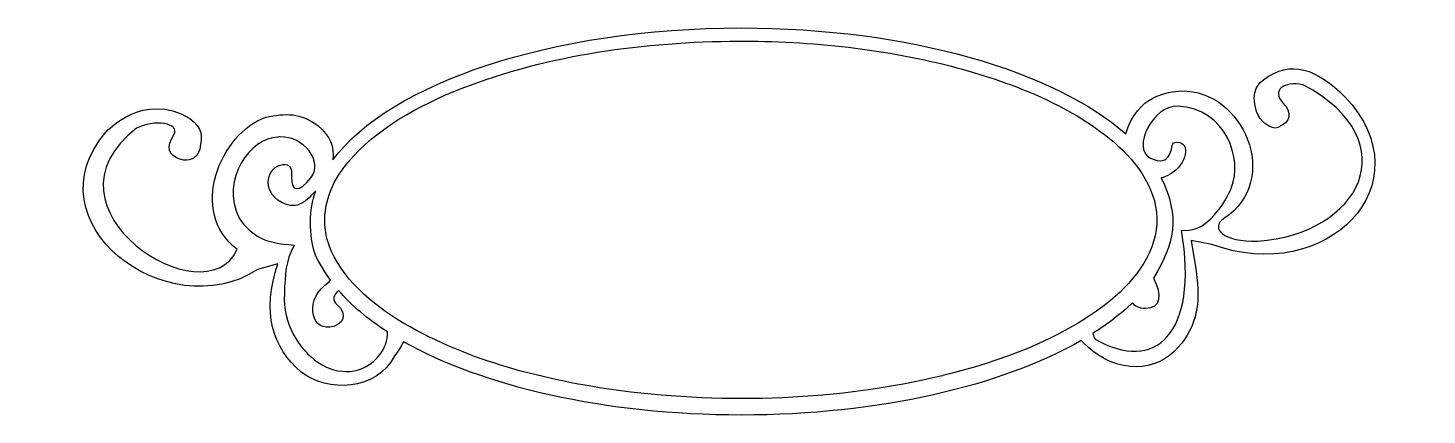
# Model space of a CAD drawing. Header units: centimetres. Extents: x -7.2 to 7.1, y -2 to 2.
import ezdxf

# ---------------------------------------------------------------- set-up
doc = ezdxf.new("R2010")
doc.units = ezdxf.units.CM
doc.header["$MEASUREMENT"] = 0
doc.layers.add('Layer 1', color=7, linetype='Continuous')

msp = doc.modelspace()

# ---------------------------------------------------------------- linework, layer by layer
at = {"layer": 'Layer 1', "color": 45, "lineweight": 25}
for points, knots in [([(0.09926, 1.97445), (-1.83668, 1.97445), (-3.47966, 1.41114), (-4.06379, 0.62921), (-4.06379, 0.62921), (-4.04425, 0.75943), (-4.09486, 0.88023), (-4.21427, 0.97482), (-4.21427, 0.97482), (-4.39205, 1.11556), (-4.54745, 1.10398), (-4.74514, 1.06367), (-4.74514, 1.06367), (-5.20997, 0.9038), (-5.54315, 0.09073), (-5.03663, -0.28372), (-5.03663, -0.28372), (-5.36044, -1.00734), (-7.13451, 0.13751), (-6.06232, 0.95042), (-6.06232, 0.95042), (-5.89059, 1.04587), (-5.61079, 1.00595), (-5.68437, 0.8847), (-5.68437, 0.8847), (-5.76077, 0.75864), (-5.74926, 0.67656), (-5.61078, 0.63252), (-5.61078, 0.63252), (-5.54276, 0.61081), (-5.44029, 0.6333), (-5.41978, 0.73835), (-5.41978, 0.73835), (-5.39387, 0.87126), (-5.38452, 0.9505), (-5.52148, 1.05172), (-5.52148, 1.05172), (-5.99132, 1.33721), (-6.37176, 0.91605), (-6.37176, 0.91605), (-6.37176, 0.91605), (-7.16974, -0.00367), (-5.75476, -1.08595), (-4.83026, -0.49113), (-4.83026, -0.49113), (-4.83026, -0.49113), (-4.62273, -0.4316), (-4.62273, -0.4316), (-4.62273, -0.4316), (-4.7904, -0.92035), (-4.67748, -1.29264), (-4.38803, -1.53274), (-4.38803, -1.53274), (-4.11993, -1.74711), (-3.61603, -1.73229), (-3.43458, -1.37004), (-3.43458, -1.37004), (-3.39809, -1.32442), (-3.36741, -1.27616), (-3.34198, -1.22617), (-3.34198, -1.22617), (-2.5377, -1.68197), (-1.29536, -1.97444), (0.09926, -1.97444), (0.09926, -1.97444), (1.50652, -1.97444), (2.75923, -1.67671), (3.56282, -1.21376), (3.56282, -1.21376), (3.5707, -1.22262), (3.57926, -1.23075), (3.58762, -1.23939), (3.58762, -1.23939), (3.86484, -1.52616), (4.26358, -1.56318), (4.51035, -1.32455), (4.51035, -1.32455), (4.72191, -1.12005), (4.79161, -0.86247), (4.73277, -0.50351), (4.73277, -0.50351), (4.73277, -0.50351), (4.68151, -0.19428), (4.68151, -0.19428), (4.68151, -0.19428), (4.68151, -0.19428), (4.894, -0.23397), (4.894, -0.23397), (4.894, -0.23397), (6.06306, -0.66413), (7.08644, 0.38078), (6.24999, 1.27333), (6.24999, 1.27333), (5.96398, 1.5539), (5.69938, 1.6591), (5.42069, 1.44531), (5.42069, 1.44531), (5.39035, 1.42508), (5.2782, 1.33749), (5.34876, 1.12285), (5.34876, 1.12285), (5.38212, 1.02119), (5.49969, 0.9304), (5.56539, 0.95831), (5.56539, 0.95831), (5.69912, 1.01515), (5.71742, 1.10948), (5.615, 1.21545), (5.615, 1.21545), (5.50211, 1.33222), (5.62208, 1.43438), (5.82584, 1.39487), (5.82584, 1.39487), (6.91025, 0.80966), (6.39148, -0.12833), (5.36402, -0.20031), (5.36402, -0.20031), (5.00085, -0.21257), (4.87463, -0.06299), (5.0172, 0.02896), (5.0172, 0.02896), (5.61591, 0.42797), (5.20424, 1.34626), (4.58643, 1.33203), (4.58643, 1.33203), (4.43899, 1.31869), (4.13761, 1.29643), (4.01592, 0.89381), (4.01592, 0.89381), (3.29079, 1.5352), (1.80917, 1.97445), (0.09926, 1.97445)], [0, 0, 0, 0, 0.02941176, 0.02941176, 0.02941176, 0.02941176, 0.05882353, 0.05882353, 0.05882353, 0.05882353, 0.08823529, 0.08823529, 0.08823529, 0.08823529, 0.11764706, 0.11764706, 0.11764706, 0.11764706, 0.14705882, 0.14705882, 0.14705882, 0.14705882, 0.17647059, 0.17647059, 0.17647059, 0.17647059, 0.20588235, 0.20588235, 0.20588235, 0.20588235, 0.23529412, 0.23529412, 0.23529412, 0.23529412, 0.26470588, 0.26470588, 0.26470588, 0.26470588, 0.29411765, 0.29411765, 0.29411765, 0.29411765, 0.32352941, 0.32352941, 0.32352941, 0.32352941, 0.35294118, 0.35294118, 0.35294118, 0.35294118, 0.38235294, 0.38235294, 0.38235294, 0.38235294, 0.41176471, 0.41176471, 0.41176471, 0.41176471, 0.44117647, 0.44117647, 0.44117647, 0.44117647, 0.47058824, 0.47058824, 0.47058824, 0.47058824, 0.5, 0.5, 0.5, 0.5, 0.52941176, 0.52941176, 0.52941176, 0.52941176, 0.55882353, 0.55882353, 0.55882353, 0.55882353, 0.58823529, 0.58823529, 0.58823529, 0.58823529, 0.61764706, 0.61764706, 0.61764706, 0.61764706, 0.64705882, 0.64705882, 0.64705882, 0.64705882, 0.67647059, 0.67647059, 0.67647059, 0.67647059, 0.70588235, 0.70588235, 0.70588235, 0.70588235, 0.73529412, 0.73529412, 0.73529412, 0.73529412, 0.76470588, 0.76470588, 0.76470588, 0.76470588, 0.79411765, 0.79411765, 0.79411765, 0.79411765, 0.82352941, 0.82352941, 0.82352941, 0.82352941, 0.85294118, 0.85294118, 0.85294118, 0.85294118, 0.88235294, 0.88235294, 0.88235294, 0.88235294, 0.91176471, 0.91176471, 0.91176471, 0.91176471, 0.94117647, 0.94117647, 0.94117647, 0.94117647, 1, 1, 1, 1]), ([(4.54554, 1.17763), (5.0456, 1.14767), (5.20773, 0.6339), (5.09479, 0.34783), (5.09479, 0.34783), (5.04118, 0.212), (4.84478, -0.1297), (4.58478, -0.08765), (4.58478, -0.08765), (4.76381, -1.15485), (4.31194, -1.54679), (3.70613, -1.20202), (3.70613, -1.20202), (3.68627, -1.18146), (3.69477, -1.16646), (3.68107, -1.14185), (3.68107, -1.14185), (3.83623, -1.04364), (3.9717, -0.93888), (4.08539, -0.82848), (4.08539, -0.82848), (4.10877, -0.86314), (4.15479, -0.88693), (4.21768, -0.88801), (4.21768, -0.88801), (4.37013, -0.89061), (4.39338, -0.74683), (4.29788, -0.57878), (4.29788, -0.57878), (4.51624, -0.23117), (4.5701, 0.05021), (4.37808, 0.44565), (4.37808, 0.44565), (4.40491, 0.45018), (4.43383, 0.46256), (4.46903, 0.48286), (4.46903, 0.48286), (4.6385, 0.58046), (4.68678, 0.8081), (4.53848, 0.80946), (4.53848, 0.80946), (4.46841, 0.8101), (4.50485, 0.764), (4.45993, 0.678), (4.45993, 0.678), (4.43051, 0.6217), (4.3732, 0.5975), (4.26728, 0.64658), (4.26728, 0.64658), (4.07216, 0.74672), (4.29169, 1.18195), (4.54554, 1.17764), (4.54554, 1.17764), (4.54554, 1.17764), (4.54554, 1.17763), (4.54554, 1.17763)], [0, 0, 0, 0, 0.06666667, 0.06666667, 0.06666667, 0.06666667, 0.13333333, 0.13333333, 0.13333333, 0.13333333, 0.2, 0.2, 0.2, 0.2, 0.26666667, 0.26666667, 0.26666667, 0.26666667, 0.33333333, 0.33333333, 0.33333333, 0.33333333, 0.4, 0.4, 0.4, 0.4, 0.46666667, 0.46666667, 0.46666667, 0.46666667, 0.53333333, 0.53333333, 0.53333333, 0.53333333, 0.6, 0.6, 0.6, 0.6, 0.66666667, 0.66666667, 0.66666667, 0.66666667, 0.73333333, 0.73333333, 0.73333333, 0.73333333, 0.8, 0.8, 0.8, 0.8, 0.86666667, 0.86666667, 0.86666667, 0.86666667, 1, 1, 1, 1]), ([(-4.60123, 0.8632), (-4.359, 0.87253), (-4.15595, 0.60996), (-4.28869, 0.444), (-4.28869, 0.444), (-4.40891, 0.29365), (-4.48903, 0.29915), (-4.48299, 0.45723), (-4.48299, 0.45723), (-4.47926, 0.55418), (-4.50424, 0.58844), (-4.57394, 0.58125), (-4.57394, 0.58125), (-4.72149, 0.56603), (-4.81242, 0.31803), (-4.58384, 0.19444), (-4.58384, 0.19444), (-4.42072, 0.10471), (-4.32125, 0.22056), (-4.2366, 0.31336), (-4.2366, 0.31336), (-4.27282, 0.21127), (-4.292, 0.10673), (-4.292, -0.00001), (-4.292, -0.00001), (-4.28277, -0.28327), (-4.25965, -0.34934), (-4.08695, -0.59698), (-4.08695, -0.59698), (-4.09198, -0.6027), (-4.09708, -0.60846), (-4.10183, -0.61434), (-4.10183, -0.61434), (-4.3549, -0.78908), (-4.29221, -1.10093), (-4.09522, -1.07901), (-4.09522, -1.07901), (-3.95232, -1.06309), (-3.90953, -0.93718), (-4.0175, -0.85081), (-4.0175, -0.85081), (-4.0723, -0.80697), (-4.05885, -0.74584), (-4.00427, -0.70364), (-4.00427, -0.70364), (-3.87604, -0.85485), (-3.70836, -0.99623), (-3.5057, -1.12697), (-3.5057, -1.12697), (-3.50732, -1.21011), (-3.52998, -1.29065), (-3.58094, -1.35435), (-3.58094, -1.35435), (-3.93375, -1.79553), (-4.58473, -1.33951), (-4.55742, -0.73919), (-4.55742, -0.73919), (-4.54824, -0.53673), (-4.54789, -0.40818), (-4.45903, -0.24806), (-4.45903, -0.24806), (-4.45903, -0.24806), (-4.45738, -0.23979), (-4.45738, -0.23979), (-4.45738, -0.23979), (-4.77111, -0.22029), (-4.88498, -0.14707), (-5.01877, 0.03307), (-5.01877, 0.03307), (-5.21066, 0.43964), (-4.90479, 0.84968), (-4.62438, 0.86155), (-4.62438, 0.86155), (-4.6165, 0.86246), (-4.60901, 0.86293), (-4.60123, 0.8632)], [0, 0, 0, 0, 0.05, 0.05, 0.05, 0.05, 0.1, 0.1, 0.1, 0.1, 0.15, 0.15, 0.15, 0.15, 0.2, 0.2, 0.2, 0.2, 0.25, 0.25, 0.25, 0.25, 0.3, 0.3, 0.3, 0.3, 0.35, 0.35, 0.35, 0.35, 0.4, 0.4, 0.4, 0.4, 0.45, 0.45, 0.45, 0.45, 0.5, 0.5, 0.5, 0.5, 0.55, 0.55, 0.55, 0.55, 0.6, 0.6, 0.6, 0.6, 0.65, 0.65, 0.65, 0.65, 0.7, 0.7, 0.7, 0.7, 0.75, 0.75, 0.75, 0.75, 0.8, 0.8, 0.8, 0.8, 0.85, 0.85, 0.85, 0.85, 0.9, 0.9, 0.9, 0.9, 1, 1, 1, 1])]:
    msp.add_open_spline(points, degree=3, knots=knots, dxfattribs=at)
at = {"layer": 'Layer 1', "color": 254, "lineweight": 25}
msp.add_open_spline([(-0.01808, 1.83951), (-0.98244, 1.82413), (-1.95149, 1.68587), (-2.8381, 1.32334), (-2.8381, 1.32334), (-2.8388, 1.32302), (-2.83951, 1.32291), (-2.8402, 1.32265), (-2.8402, 1.32265), (-3.27339, 1.1365), (-3.69199, 0.89955), (-3.96171, 0.53661), (-3.96171, 0.53661), (-3.96203, 0.53611), (-3.96241, 0.53568), (-3.96273, 0.5352), (-3.96273, 0.5352), (-4.12906, 0.31742), (-4.1953, 0.01823), (-4.10439, -0.23286), (-4.10439, -0.23286), (-4.10428, -0.23319), (-4.10418, -0.23356), (-4.10407, -0.23388), (-4.10407, -0.23388), (-3.98184, -0.57939), (-3.6698, -0.83982), (-3.33876, -1.04033), (-3.33876, -1.04033), (-3.33876, -1.04033), (-3.33876, -1.03996), (-3.33876, -1.03996), (-3.33876, -1.03996), (-2.67105, -1.42849), (-1.90322, -1.62051), (-1.12851, -1.7279), (-1.12851, -1.7279), (-0.03724, -1.86605), (1.08276, -1.8281), (2.15038, -1.57274), (2.15038, -1.57274), (2.15071, -1.57269), (2.15109, -1.57248), (2.1514, -1.57242), (2.1514, -1.57242), (2.74627, -1.42368), (3.33262, -1.21136), (3.81018, -0.84685), (3.81018, -0.84685), (3.81044, -0.84664), (3.81061, -0.84637), (3.81089, -0.84614), (3.81089, -0.84614), (4.08173, -0.63566), (4.31446, -0.34736), (4.33228, -0.02588), (4.33228, -0.02588), (4.33239, -0.02555), (4.33249, -0.02523), (4.33261, -0.02484), (4.33261, -0.02484), (4.3529, 0.29394), (4.14667, 0.5981), (3.89002, 0.81475), (3.89002, 0.81475), (3.88986, 0.81486), (3.88981, 0.81496), (3.88965, 0.81507), (3.88965, 0.81507), (3.42644, 1.20258), (2.83897, 1.42441), (2.24054, 1.58313), (2.24054, 1.58313), (2.24054, 1.58313), (2.24054, 1.58352), (2.24054, 1.58352), (2.24054, 1.58352), (1.50718, 1.77208), (0.74397, 1.84659), (-0.01701, 1.83951), (-0.01701, 1.83951), (-0.01738, 1.83951), (-0.01771, 1.83951), (-0.01809, 1.83951), (-0.01809, 1.83951), (-0.01809, 1.83951), (-0.01808, 1.83951), (-0.01808, 1.83951)], degree=3, knots=[0, 0, 0, 0, 0.04347826, 0.04347826, 0.04347826, 0.04347826, 0.08695652, 0.08695652, 0.08695652, 0.08695652, 0.13043478, 0.13043478, 0.13043478, 0.13043478, 0.17391304, 0.17391304, 0.17391304, 0.17391304, 0.2173913, 0.2173913, 0.2173913, 0.2173913, 0.26086957, 0.26086957, 0.26086957, 0.26086957, 0.30434783, 0.30434783, 0.30434783, 0.30434783, 0.34782609, 0.34782609, 0.34782609, 0.34782609, 0.39130435, 0.39130435, 0.39130435, 0.39130435, 0.43478261, 0.43478261, 0.43478261, 0.43478261, 0.47826087, 0.47826087, 0.47826087, 0.47826087, 0.52173913, 0.52173913, 0.52173913, 0.52173913, 0.56521739, 0.56521739, 0.56521739, 0.56521739, 0.60869565, 0.60869565, 0.60869565, 0.60869565, 0.65217391, 0.65217391, 0.65217391, 0.65217391, 0.69565217, 0.69565217, 0.69565217, 0.69565217, 0.73913043, 0.73913043, 0.73913043, 0.73913043, 0.7826087, 0.7826087, 0.7826087, 0.7826087, 0.82608696, 0.82608696, 0.82608696, 0.82608696, 0.86956522, 0.86956522, 0.86956522, 0.86956522, 0.91304348, 0.91304348, 0.91304348, 0.91304348, 1, 1, 1, 1], dxfattribs=at)

doc.saveas('drawing.dxf')
